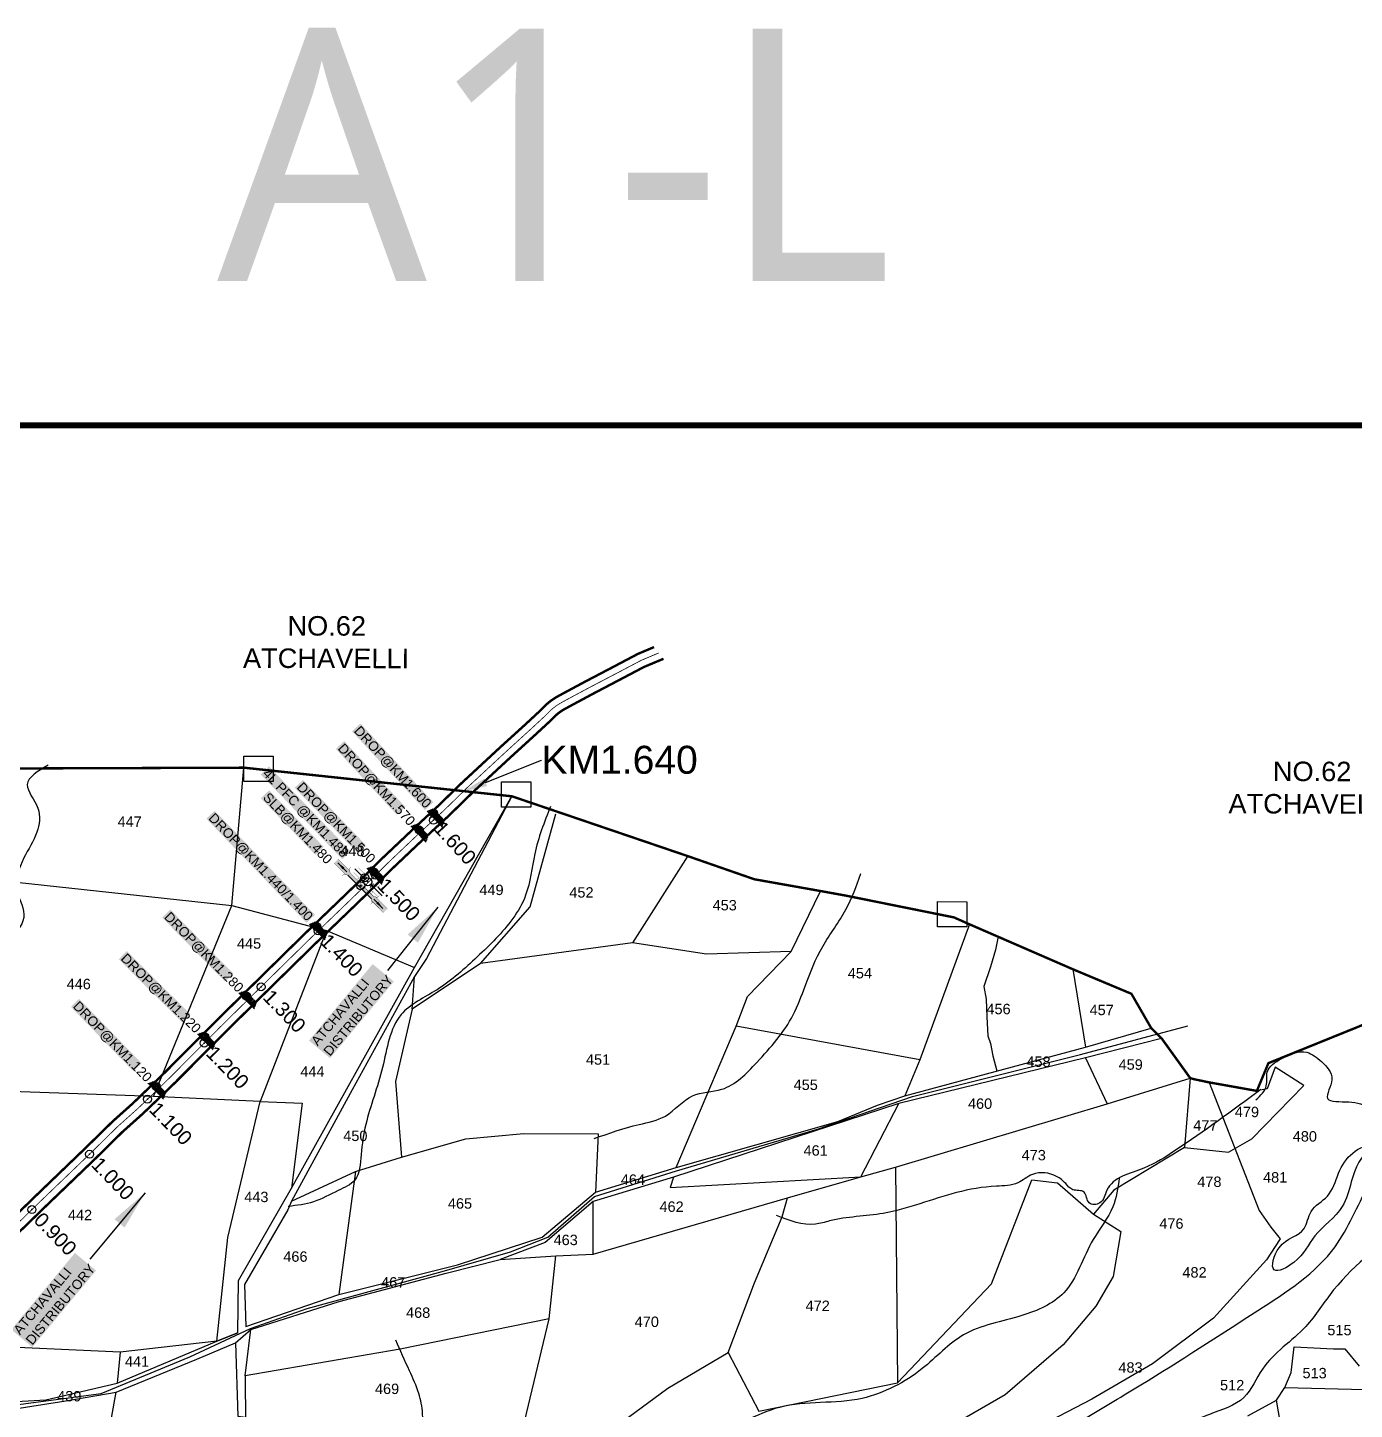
# Model space of a CAD drawing. Header units: inches. Extents: x 203305 to 209081, y 1595524 to 1601295.
# Drawn here: x 205336 to 206997, y 1599566 to 1601295 of the extents above; entities that cross this region are included whole.
import ezdxf
from ezdxf import colors
from ezdxf.entities.mleader import LeaderData, LeaderLine
from ezdxf.enums import TextEntityAlignment as Align
from ezdxf.math import Vec2, Vec3

# ---------------------------------------------------------------- set-up
doc = ezdxf.new("R2010")
doc.units = ezdxf.units.IN
doc.header["$LTSCALE"] = 15
doc.header["$MEASUREMENT"] = 0
doc.header["$PDMODE"] = 32
doc.header["$PDSIZE"] = 10
doc.linetypes.add('ACAD_ISO02W100', pattern=[15, 12, -3])
doc.linetypes.add('HIDDEN2', pattern=[0.1875, 0.125, -0.0625])
for name, color, linetype in [('BOUNDRY STONES', 240, 'Continuous'), ('CADAS', 1, 'Continuous'), ('CANAL1', 7, 'Continuous'), ('CSMark', 72, 'Continuous'), ('PLOTS', 7, 'Continuous'), ('PLOTS NO', 7, 'Continuous'), ('RE REMARKS', 7, 'Continuous'), ('ROADS', 1, 'Continuous'), ('STREAMS', 4, 'Continuous'), ('STRUCTURE', 5, 'Continuous'), ('TEXT', 1, 'Continuous'), ('text2', 7, 'Continuous'), ('VILLAGE BOUNDRY', 5, 'Continuous'), ('VILLAGE STONES', 240, 'Continuous')]:
    doc.layers.add(name, color=color, linetype=linetype)
doc.styles.get("Standard").update_dxf_attribs({"font": 'arial.ttf'})
doc.styles.add('TMS', font='trebuc.ttf')
doc.dimstyles.get("Standard").update_dxf_attribs({"dimtxt": 0.18, "dimasz": 0.18, "dimexe": 0.18, "dimexo": 0.0625, "dimgap": 0.09, "dimtad": 0, "dimtih": 1, "dimtoh": 1, "dimdec": 4, "dimzin": 0, "dimdsep": 46, "dimtxsty": 'Standard', "dimcen": 0.09, "dimadec": 0, "dimazin": 0, "dimtfac": 1, "dimtdec": 4, "dimtofl": 0, "dimtmove": 0, "dimatfit": 3, "dimfxl": 1, "dimtolj": 1, "dimtzin": 0, "dimarcsym": 0})

# ---------------------------------------------------------------- blocks, each defined once
blk = doc.blocks.new('DROP')
h = blk.add_hatch()
h.set_pattern_fill('ANSI31', color=1, scale=10, angle=45)
h.set_pattern_definition([(90, (-324.4107, -25.7687), (-1.25, 0), [])])
h.paths.add_polyline_path([(-9.9, -4.3), (-13.8, 4.1), (13.8, 4.1), (10.2, -4.3)])
at = {"layer": 'STRUCTURE', "color": 5, "const_width": 0.49}
blk.add_lwpolyline([(-9.9, -4.3), (-13.8, 4.1), (13.8, 4.1), (10.2, -4.3), (-9.9, -4.3)], dxfattribs=at)
at = {"layer": 'STRUCTURE', "color": 5}
blk.add_circle((0, 0), 1.33, dxfattribs=at)
blk = doc.blocks.new('1INLET')
at = {"layer": 'STRUCTURE', "color": 190}
for points, const_width in [([(9.4, 10.1), (9.4, 7.3), (5.2, 4.5), (0, 4.5), (0, 4.5), (0, 4.5), (-5.2, 4.5), (-9.4, 7.3), (-9.4, 10.1)], 0.35), ([(0, -4.5), (0, 4.5)], 1.75), ([(7.3, 5.9), (22.7, 5.9)], 0.35), ([(-9.4, -10.1), (-9.4, -7.3), (-5.2, -4.5), (0, -4.5), (5.2, -4.5), (9.4, -7.3), (9.4, -10.1)], 0.35), ([(7.3, -5.9), (22.7, -5.9)], 0.35)]:
    blk.add_lwpolyline(points, dxfattribs=dict(at, const_width=const_width))
at = {"layer": 'STRUCTURE', "color": 0}
blk.add_circle((0, 0), 1.31, dxfattribs=at)
blk.add_leader([(26, 0.1), (5.6, 0)], dimstyle='Standard', override={"dimasz": 8, "dimgap": 0.09, "dimtad": 0}, dxfattribs=at)
blk = doc.blocks.new('1SLB')
at = {"layer": 'STRUCTURE'}
h = blk.add_hatch(dxfattribs=at)
h.set_pattern_fill('DOTS', color=6, scale=14, angle=320.3722, style=0)
h.set_pattern_definition([(320.372247934, (-538945.0768, -1194857.3203), (0.89503691186, 0.39489261377), [0, -0.875])])
h.paths.add_polyline_path([(-43.8, 3.5), (-43.8, -3.5), (-23.1, -3.5), (-21, -2.1), (21, -2.1), (23.1, -3.5), (43.8, -3.5), (43.8, 3.5), (23.1, 3.5), (21, 2.1), (-21, 2.1), (-23.1, 3.5)])
at = {"layer": 'STRUCTURE', "color": 6, "linetype": 'ACAD_ISO02W100', "ltscale": 0.5, "const_width": 0.35}
for points in [[(-43.8, 3.5), (-23.1, 3.5)], [(23.1, 3.5), (43.8, 3.5)], [(-43.8, -3.5), (-23.1, -3.5)], [(23.1, -3.5), (43.8, -3.5)]]:
    blk.add_lwpolyline(points, dxfattribs=at)
at = {"layer": 'STRUCTURE', "color": 6, "const_width": 0.44}
for points in [[(-25.2, 7.7), (-25.2, 4.9), (-21, 2.1), (21, 2.1), (25.2, 4.9), (25.2, 7.7)], [(-25.2, -7.7), (-25.2, -4.9), (-21, -2.1), (21, -2.1), (25.2, -4.9), (25.2, -7.7)]]:
    blk.add_lwpolyline(points, dxfattribs=at)
at = {"layer": 'STRUCTURE', "color": 6}
blk.add_lwpolyline([(-21, -2.1), (21, -2.1)], dxfattribs=at)
blk.add_lwpolyline([(-21, -2.1), (21, -2.1)], dxfattribs=at)
at = {"layer": 'STRUCTURE', "color": 0}
blk.add_circle((0, 0), 0.871, dxfattribs=at)
for points in [[(-40.8, 0), (-24.8, 0)], [(39.6, -0.2), (23.5, -0.2)]]:
    blk.add_leader(points, dimstyle='Standard', override={"dimasz": 10, "dimgap": 0.09, "dimtad": 0}, dxfattribs=at)

msp = doc.modelspace()

# ---------------------------------------------------------------- linework, layer by layer
at = {"color": 5, "const_width": 7.28}
msp.add_lwpolyline([(203308.2, 1600797.1), (209077.4, 1600797.1), (209077.4, 1595528), (203308.2, 1595528)], close=True, dxfattribs=at)
at = {"layer": 'BOUNDRY STONES'}
for points in [[(205606.8, 1600383.2), (205643.4, 1600383.1), (205643.4, 1600351.5), (205606.7, 1600351.6)], [(205929.2, 1600351.2), (205965.9, 1600351.1), (205965.8, 1600319.5), (205929.2, 1600319.6)], [(206474.9, 1600201.2), (206511.5, 1600201.1), (206511.5, 1600169.5), (206474.8, 1600169.6)]]:
    msp.add_lwpolyline(points, close=True, dxfattribs=at)
at = {"layer": 'CANAL1', "color": 200, "const_width": 3}
for points in [[(205291.5, 1599779.8), (205346.4, 1599833.2), (205408.1, 1599892.5), (205442.5, 1599926.2), (205468.1, 1599949.1), (205486.6, 1599966.9), (205507.9, 1599987.5), (205537.3, 1600017), (205570.7, 1600050.6), (205609.4, 1600088.7), (205683, 1600161), (205736.4, 1600212.3), (205749.8, 1600225.3), (205780.2, 1600255.6), (205815.7, 1600289.2), (205850.5, 1600321.5), (205878.9, 1600349.2), (205880.5, 1600350.7), (205927.9, 1600394.6), (205959.5, 1600423.3), (205976.3, 1600438.9), (205984.7, 1600447.4), (205991.3, 1600452.8), (205997.2, 1600456.7), (206007.1, 1600462.1), (206034.9, 1600477), (206069.3, 1600495), (206099.8, 1600511.1), (206120.2, 1600519.7)], [(205304, 1599766.9), (205358.9, 1599820.2), (205420.7, 1599879.5), (205454.8, 1599913.1), (205480.3, 1599935.9), (205499.1, 1599953.9), (205520.6, 1599974.7), (205550.1, 1600004.3), (205583.4, 1600037.8), (205622, 1600075.9), (205695.6, 1600148.1), (205748.9, 1600199.4), (205762.4, 1600212.5), (205792.7, 1600242.7), (205828, 1600276.1), (205862.9, 1600308.4), (205891.5, 1600336.3), (205892.9, 1600337.7), (205940.1, 1600381.4), (205971.6, 1600410.1), (205988.8, 1600426), (205996.8, 1600434), (206002, 1600438.2), (206006.5, 1600441.2), (206015.7, 1600446.2), (206043.4, 1600461.1), (206077.7, 1600479.1), (206107.5, 1600494.8), (206130.2, 1600504.3), (206132, 1600505)]]:
    msp.add_lwpolyline(points, dxfattribs=at)
at = {"layer": 'CANAL1', "color": 1, "linetype": 'HIDDEN2', "ltscale": 4, "const_width": 1}
msp.add_lwpolyline([(205297.7, 1599773.3), (205352.6, 1599826.7), (205414.4, 1599886), (205448.6, 1599919.6), (205474.2, 1599942.5), (205492.9, 1599960.4), (205514.2, 1599981.1), (205543.7, 1600010.7), (205577, 1600044.2), (205615.7, 1600082.3), (205689.3, 1600154.5), (205742.6, 1600205.8), (205756.1, 1600218.9), (205786.5, 1600249.1), (205821.9, 1600282.7), (205856.7, 1600314.9), (205885.2, 1600342.7), (205886.7, 1600344.2), (205934, 1600388), (205965.5, 1600416.7), (205982.6, 1600432.5), (205990.8, 1600440.7), (205996.6, 1600445.5), (206001.9, 1600448.9), (206011.4, 1600454.2), (206039.1, 1600469), (206073.5, 1600487), (206103.7, 1600502.9), (206126.1, 1600512.4)], dxfattribs=at)
at = {"layer": 'PLOTS'}
for points in [[(205493.5, 1599957.3), (205591.7, 1600196.5), (205606.9, 1600368.8)], [(205189.9, 1599580.5), (205277.4, 1599573.2), (205358.8, 1599578), (205448.1, 1599598.8), (205572.8, 1599651.1), (205599, 1599661.8), (205600, 1599727.2), (205666.5, 1599842.7), (205820.5, 1600118.8), (205942.3, 1600333)], [(205942.3, 1600333), (205835.2, 1600129.9), (205820.2, 1600107.7), (205742.3, 1599965.6), (205666.4, 1599826.4), (205661.8, 1599815.4), (205607.5, 1599722.2), (205609.3, 1599669.5), (205725.5, 1599709.7), (205874.3, 1599746.7), (205980.3, 1599781.3), (206046.9, 1599837.7), (206148, 1599868.6), (206350, 1599926), (206399.9, 1599946.5), (206434.2, 1599958.3), (206660.1, 1600019.1), (206742.4, 1600042.9)], [(205903.1, 1600123.6), (205964.9, 1600194.7), (205997.1, 1600311)], [(206162.3, 1600258.6), (206093.2, 1600149.8)], [(205271.6, 1600231.1), (205591.7, 1600196.5), (205710.1, 1600165.1), (205820.5, 1600118.8)], [(206148, 1599868.6), (206223.1, 1600045.2), (206237.1, 1600082.6), (206291.8, 1600139), (206328.4, 1600214.5)], [(206514.8, 1600172.9), (206452.9, 1600003.2), (206434.2, 1599958.3)], [(205710.1, 1600165.1), (205627, 1599951)], [(206291.8, 1600139), (206185.9, 1600135.5), (206093.2, 1600149.8), (205903.1, 1600123.6), (205817.6, 1600066.7), (205796.6, 1599976.2), (205804, 1599881.6)], [(206644.1, 1600116.7), (206660.1, 1600019.1)], [(205817.6, 1600066.7), (205820.2, 1600107.7)], [(206755.4, 1600030.1), (206660, 1600005.8), (206426.6, 1599948.8), (206144.3, 1599856.6), (206044.1, 1599826.2), (205983.7, 1599774.6), (205927.5, 1599753.3)], [(206452.9, 1600003.2), (206223.1, 1600045.2)], [(206660, 1600005.8), (206687.2, 1599948.1)], [(205278.7, 1599217.8), (205362.3, 1599241.7), (205497.3, 1599271.5), (205573.4, 1599307.3), (205581.8, 1599299.8), (205668.3, 1599328.5), (205776.9, 1599345.2), (205815, 1599355.8), (205885, 1599391.9), (205908.7, 1599385.6), (205932.7, 1599441.4), (205946.3, 1599501.5), (205988.9, 1599679.1), (205997.4, 1599757.9), (206043.8, 1599760.2), (206287.3, 1599830.5), (206379.1, 1599856.9), (206422.3, 1599869), (206687.2, 1599948.1), (206791.2, 1599980.4)], [(206791.2, 1599980.4), (206784.2, 1599893.6), (206839.2, 1599887.7), (206868.5, 1599904.6), (206933.3, 1599971.3), (206897.7, 1599994), (206887.3, 1599967.2), (206874.6, 1599964.4)], [(205572.8, 1599651.1), (205586.8, 1599780.9), (205627, 1599951), (205493.5, 1599957.3), (205220.5, 1599966.9)], [(205627, 1599951), (205679.9, 1599949), (205666.5, 1599842.7)], [(206144.3, 1599856.6), (206140.5, 1599843.6), (206379.1, 1599856.9), (206426.6, 1599948.8)], [(205666.4, 1599826.4), (205746.5, 1599863.6), (205804, 1599881.6), (205884.5, 1599904.5), (205957.2, 1599911.2), (206050.3, 1599910.6), (206046.9, 1599837.7)], [(206784.2, 1599893.6), (206695.5, 1599840.3), (206670, 1599810.3)], [(205746.5, 1599863.6), (205725.5, 1599709.7)], [(206422.3, 1599869), (206425, 1599599.2)], [(206212.8, 1599636.9), (206251.2, 1599563.6), (206425, 1599599.2), (206542.4, 1599723.1), (206592.8, 1599853.2), (206624.9, 1599849.3), (206670, 1599810.3), (206704.5, 1599788.6), (206694.8, 1599732.3), (206673.1, 1599695), (206632.2, 1599646.6), (206559.5, 1599584), (206382, 1599481.5), (206121.5, 1599414.3), (206115.2, 1599419.5), (205950.3, 1599371.5), (205935, 1599387.5), (205929.3, 1599406.4), (205958.7, 1599496.9), (205946.3, 1599501.5)], [(205932.7, 1599441.4), (206137.4, 1599592.5), (206212.8, 1599636.9), (206245.8, 1599724.4), (206280.5, 1599806.8), (206287.3, 1599830.5)], [(206043.8, 1599760.2), (206044.1, 1599826.2)], [(205191.5, 1599569.3), (205227.7, 1599567.1), (205282.5, 1599560.8), (205384, 1599576.5), (205447.1, 1599587.5), (205547.9, 1599628.7), (205596.4, 1599649.3), (205615.6, 1599665.8), (205725.9, 1599700.8), (205860.1, 1599736.2), (205927.5, 1599753.3), (205997.4, 1599757.9)], [(205988.9, 1599679.1), (205802.5, 1599641.3), (205608.5, 1599608), (205608.7, 1599549.1)], [(205599, 1599661.8), (205572.8, 1599651.1), (205452.1, 1599637.7), (205194.7, 1599649.2)], [(205596.4, 1599649.3), (205599.1, 1599557.6), (205786.3, 1599533.7), (205946.3, 1599501.5)], [(205608.5, 1599608), (205615.6, 1599665.8)], [(205452.1, 1599637.7), (205448.1, 1599598.8)], [(206863.3, 1599557.8), (206899.2, 1599577.5), (206909.5, 1599593.2), (206917.4, 1599611.9), (206921.1, 1599644.4), (206970.4, 1599641.7), (206984.9, 1599641.7), (207002.6, 1599619.9)], [(205412, 1599360.4), (205406.1, 1599433.7), (205429.7, 1599492.7), (205447.1, 1599587.5)], [(206909.5, 1599593.2), (207009.7, 1599590.7)], [(206861.1, 1599355.6), (206921.8, 1599354), (206918.5, 1599416.6), (206916, 1599442.2), (206908.7, 1599521.6), (206899.2, 1599577.5)]]:
    msp.add_lwpolyline(points, dxfattribs=at)
at = {"layer": 'ROADS'}
for points in [[(205295.9, 1599568.3), (205428.1, 1599585.7), (205539, 1599631.6), (205614.9, 1599667.1), (205686.1, 1599692.2), (205855, 1599738.6), (205940.6, 1599763), (205987, 1599781.4), (206045.6, 1599832.3), (206148.2, 1599864.2), (206324.7, 1599916.6), (206443.8, 1599957.6), (206653.7, 1600010.1), (206788, 1600045.8)], [(206814.7, 1599975.1), (206877.5, 1599814.8), (206892.1, 1599793.9), (206903.8, 1599779.5), (206886.5, 1599752.9), (206820.5, 1599680.1), (206743.9, 1599622.8), (206668, 1599578.9), (206543.7, 1599514.1), (206460.9, 1599483.2), (206404, 1599454.3)]]:
    msp.add_lwpolyline(points, dxfattribs=at)
at = {"layer": 'STREAMS'}
msp.add_lwpolyline([(206550.2, 1600155.4), (206547.5, 1600141), (206541.4, 1600119.5), (206532.7, 1600095), (206535.6, 1600079.1), (206536.7, 1600057.2), (206537.8, 1600033.4), (206541.2, 1600023.9), (206544.2, 1600008.4), (206549, 1599989.5)], dxfattribs=at)
for points in [[(205361.8, 1600371.9), (205335.7, 1600347.6), (205348.9, 1600318.1), (205347.7, 1600288.1), (205331.4, 1600255.8), (205323.2, 1600214.8), (205331.2, 1600181.2), (205316.1, 1600151.2), (205322.3, 1600100.9), (205310, 1600023.6), (205319.2, 1599985.5), (205313.8, 1599933.5), (205284.7, 1599837.6), (205260.9, 1599792.6), (205237, 1599742.4), (205209.6, 1599663.5), (205197.4, 1599636.9)], [(205990.4, 1600320.1), (205970.8, 1600261), (205959.4, 1600209.1), (205943.4, 1600180.2), (205898.9, 1600132.2), (205848.5, 1600091), (205803.5, 1600059.8), (205780.3, 1599993.7), (205759.4, 1599922.5), (205753.4, 1599884.7), (205745.6, 1599852.8), (205724.9, 1599839.8), (205694.1, 1599825.7), (205662.2, 1599819.9)], [(208182.9, 1600292.6), (208157.2, 1600260.1), (208117.2, 1600219.1), (208014.2, 1600123.5), (207904.3, 1600040.6), (207853.5, 1600024.8), (207774.4, 1600006.6), (207720.4, 1599981), (207642.6, 1599966.5), (207551.3, 1599943.5), (207477.7, 1599922.9), (207398.1, 1599939), (207304, 1599939.7), (207226.8, 1599934.4), (207160.6, 1599923.5), (207115.8, 1599915), (207086.9, 1599858.2), (207059.8, 1599806.8), (206970.7, 1599715.4), (206935.7, 1599669.6), (206881.6, 1599616.4), (206858.3, 1599581), (206815.3, 1599559.7), (206756.5, 1599534.1), (206690.9, 1599511), (206633.3, 1599495.9), (206562, 1599470.7), (206460.8, 1599436.1), (206394.6, 1599414.8), (206383.5, 1599374.5), (206379.8, 1599350.6), (206369.9, 1599313.3), (206335.5, 1599278.5), (206266.8, 1599248), (206195, 1599204.6), (206163.1, 1599190), (206115.8, 1599161.3), (206091.9, 1599132), (206082, 1599091), (206078.2, 1599044.5), (206063.4, 1599017), (206037, 1598987.4), (206031.3, 1598936.6), (206041.1, 1598909.6), (206028.1, 1598870.5), (206009.7, 1598843), (205991.8, 1598789.8), (205974.6, 1598771.4), (205947.6, 1598773.3), (205921.9, 1598769.7), (205887.9, 1598721.1), (205876.2, 1598681.4), (205866.9, 1598641.6), (205841.1, 1598619.6), (205819.1, 1598629.5), (205786.6, 1598608.7), (205765.1, 1598588), (205718.5, 1598563.6), (205673.6, 1598560.3), (205614.7, 1598499.3), (205576.7, 1598489.6), (205542.9, 1598473.1)], [(203972.7, 1598365.9), (204022.7, 1598368.2), (204062.4, 1598389.4), (204121, 1598402.1), (204164.3, 1598419), (204245.5, 1598437.7), (204326.7, 1598461.3), (204363.4, 1598511.8), (204433.9, 1598606.4), (204471.9, 1598690.4), (204509.3, 1598773.2), (204534.5, 1598834.9), (204568.8, 1598890.3), (204602.5, 1598931.7), (204669.7, 1598986.4), (204726.7, 1599017), (204798.2, 1599071.7), (204872, 1599095.9), (204955, 1599104.2), (205055.7, 1599115), (205131.3, 1599106.8), (205208, 1599125.2), (205275.8, 1599182.3), (205322.3, 1599207.8), (205358.9, 1599230.3), (205430.9, 1599241.1), (205512.1, 1599259.8), (205603.6, 1599273.5), (205676.2, 1599283.7), (205732.4, 1599301.9), (205836.5, 1599347.5), (205929.8, 1599349.8), (206011.6, 1599373.3), (206122.6, 1599390.7), (206205.7, 1599413.7), (206302.7, 1599431.1), (206366.2, 1599446.8), (206445.9, 1599468.1), (206583.9, 1599511.1), (206662.1, 1599556), (206729.3, 1599596.6), (206876, 1599689.8), (206972.6, 1599769.4), (207014.2, 1599846.1), (207071.3, 1599926.7), (207095.8, 1599952.8), (207151.3, 1599980.7), (207234.4, 1600006.7), (207325.3, 1600018.7), (207399.1, 1600019.1), (207452.8, 1600019.6), (207498.6, 1600045.1), (207624, 1600076.7), (207713.8, 1600120.4), (207782.8, 1600164.1), (207825.6, 1600189), (207911.1, 1600227.2), (207942.2, 1600245.4), (208007, 1600269), (208022.9, 1600283.6)], [(206045.1, 1599904.8), (206101.3, 1599922.4), (206134.4, 1599933), (206168.2, 1599958.3), (206204.9, 1599966.5), (206248.7, 1600000), (206294.3, 1600059.6), (206309.2, 1600095.6), (206331.2, 1600145.1), (206360.3, 1600191.3), (206378.8, 1600236.2)], [(206873.5, 1599953.3), (206886.4, 1599970.8), (206887.6, 1599987.9), (206905.2, 1600004.6), (206937.1, 1600012.7), (206955.4, 1600001), (206968.6, 1599978.8), (206963.1, 1599955.1), (206989.6, 1599950.7), (207016.8, 1599943.3), (207033.9, 1599935.8), (207056.1, 1599930.7), (207073.6, 1599925.2)], [(206879.6, 1599966), (206772.5, 1599889.8), (206733.3, 1599867.9), (206686.9, 1599840.1), (206678, 1599824.2), (206664.9, 1599824.2), (206658.4, 1599837.8), (206644.2, 1599840.8), (206635.3, 1599848.6), (206624, 1599857.5), (206593.8, 1599860), (206575.4, 1599849.3), (206548.6, 1599845.2), (206498.7, 1599837.1), (206406.7, 1599811.2), (206339.9, 1599801.7), (206322.1, 1599797.6), (206273.5, 1599808.4)], [(207042.4, 1599894.4), (207018.2, 1599891.7), (206992.8, 1599850.5), (206981.5, 1599819.8), (206947.1, 1599782.9), (206920.9, 1599749.9), (206896.4, 1599740.6), (206902.3, 1599768.2), (206933.9, 1599792.3), (206942.5, 1599813.7), (206962.8, 1599832.7), (206976.9, 1599861.4), (206994.5, 1599886.7), (207022.2, 1599899.9)], [(206702.3, 1599855.5), (206694.4, 1599819.4), (206669.7, 1599778.5), (206632.9, 1599711.8), (206580.4, 1599683.3), (206507.6, 1599659.1), (206455.7, 1599616.9), (206420.5, 1599594.4), (206380.5, 1599579.6), (206277.3, 1599568.5), (206190.2, 1599539), (206147.3, 1599533.7), (206116.8, 1599505.2), (206068.3, 1599476.5), (205991.9, 1599424.9), (205957.9, 1599405.3), (205917.9, 1599389.9), (205888.1, 1599406.1), (205898.4, 1599444.2), (205905.6, 1599465), (205905, 1599481.7), (205878.8, 1599499), (205837.2, 1599518.8), (205830.5, 1599560.7), (205825.8, 1599585.7), (205814, 1599614.3), (205796.8, 1599652.5)]]:
    msp.add_spline(points, degree=3, dxfattribs=at)
at = {"layer": 'text2', "color": 2, "linetype": 'Continuous'}
for p in [(205844, 1600312, 20), (205826, 1600291, 19), (205770, 1600238, 18), (205753, 1600221, 15), (205758, 1600231, 17), (205762, 1600226, 16), (205698, 1600170, 14), (205610, 1600083, 13), (205558, 1600032, 12), (205497, 1599970, 11)]:
    msp.add_point(p, dxfattribs=at)
at = {"layer": 'text2', "color": 3, "linetype": 'Continuous'}
for p in [(205844, 1600303.1), (205771.5, 1600234.2), (205699.8, 1600164.6), (205628.3, 1600094.6), (205557.2, 1600024.3), (205486.1, 1599954), (205413.6, 1599885.2), (205341.5, 1599815.9)]:
    msp.add_point(p, dxfattribs=at)
at = {"layer": 'VILLAGE BOUNDRY', "const_width": 3}
msp.add_lwpolyline([(205315, 1600367.8), (205606.9, 1600368.8), (205942.3, 1600333), (206162.8, 1600258), (206245.6, 1600229.2), (206328.4, 1600214.5), (206359.8, 1600208.8), (206495.4, 1600181.5), (206514.8, 1600172.9), (206644.1, 1600116.7), (206717.6, 1600085.9), (206742.4, 1600042.9), (206755.4, 1600030.1), (206791.2, 1599980.4), (206796.6, 1599978.9), (206814.7, 1599975.1), (206874.6, 1599964.4), (206889, 1599999.1), (207027.3, 1600055.1)], dxfattribs=at)

# ---------------------------------------------------------------- block references
at = {"layer": 'text2', "color": 3, "linetype": 'Continuous'}
for name, p, rotation in [('DROP', (205848.2, 1600307.1), 133.0715238244201), ('DROP', (205827.9, 1600288.2), 133.0715238244201), ('1SLB', (205753, 1600221, 15), 314.8087204341906), ('DROP', (205772.7, 1600235.4), 133.0715238244201), ('DROP', (205701.1, 1600165.9), 134.3702293052605), ('DROP', (205612.9, 1600079.5), 134.3702293052605), ('DROP', (205561.1, 1600028.2), 134.3702293052605), ('DROP', (205499.3, 1599966.6), 133.6881416701032)]:
    msp.add_blockref(name, p, dxfattribs=dict(at, rotation=rotation))
at = {"layer": 'text2', "color": 3, "linetype": 'Continuous', "xscale": 0.7, "yscale": 0.7, "zscale": 0.7}
for p, rotation in [((205758.4, 1600229.6), 135.1650678253397), ((205766.9, 1600221.1), 315.1650678253397)]:
    msp.add_blockref('1INLET', p, dxfattribs=dict(at, rotation=rotation))

# ---------------------------------------------------------------- texts
at = {"layer": 'CADAS', "color": 2, "style": 'TMS'}
msp.add_text('A1-L', height=315.69, dxfattribs=at).set_placement((205573.3, 1600977.7))
at = {"layer": 'CSMark', "color": 1}
for s, rotation, p in [('1.600', 312.8332, (205849.8, 1600297.9)), ('1.500', 314.1922, (205778.9, 1600226.4)), ('1.400', 314.1922, (205707.2, 1600156.7)), ('1.300', 314.1922, (205635.7, 1600086.8)), ('1.200', 314.1922, (205564.6, 1600016.4)), ('1.100', 314.1922, (205493.5, 1599946.1)), ('1.000', 314.1922, (205421, 1599877.3)), ('0.900', 314.1922, (205348.9, 1599808))]:
    msp.add_text(s, height=18, rotation=rotation, dxfattribs=at).set_placement(p, align=Align.MIDDLE_LEFT)
at = {"layer": 'PLOTS NO'}
for s, p in [('447', (205448.6, 1600294.8)), ('448', (205727.5, 1600258.2)), ('449', (205901.5, 1600209.5)), ('452', (206014.1, 1600206.3)), ('453', (206193.4, 1600190.3)), ('445', (205598.1, 1600142.4)), ('454', (206362.6, 1600105.2)), ('446', (205384.9, 1600091.7)), ('456', (206536.1, 1600060.4)), ('457', (206665.2, 1600059.2)), ('444', (205677.4, 1599982.1)), ('451', (206034.9, 1599997.2)), ('458', (206586.1, 1599994.5)), ('459', (206701.5, 1599990.9)), ('455', (206294.8, 1599965.6)), ('460', (206513, 1599942)), ('479', (206847, 1599931.6)), ('477', (206795, 1599914.8)), ('450', (205731.1, 1599901.7)), ('480', (206919.5, 1599901.1)), ('461', (206307.2, 1599883.4)), ('473', (206580.2, 1599877.6)), ('464', (206078.5, 1599846.9)), ('478', (206800, 1599844.3)), ('481', (206882.3, 1599849.8)), ('443', (205607.2, 1599825.3)), ('465', (205862.1, 1599817.1)), ('462', (206126.9, 1599813.1)), ('442', (205386.5, 1599802.7)), ('476', (206752.5, 1599792)), ('463', (205994.4, 1599771.5)), ('466', (205656.1, 1599750.7)), ('482', (206781.4, 1599730.9)), ('467', (205778.5, 1599718.4)), ('472', (206309.8, 1599689.1)), ('468', (205809.7, 1599680.5)), ('470', (206095.9, 1599669.1)), ('515', (206962.8, 1599658.7)), ('441', (205457.9, 1599619.4)), ('483', (206701.3, 1599611.9)), ('513', (206931.7, 1599604.9)), ('469', (205770.8, 1599585.2)), ('512', (206828.5, 1599589.8)), ('439', (205373.1, 1599576))]:
    msp.add_text(s, height=13, rotation=359.8583, dxfattribs=at).set_placement(p)
at = {"layer": 'STRUCTURE', "color": 5, "char_height": 12, "attachment_point": 1, "bg_fill": 1, "box_fill_scale": 1.1, "bg_fill_color": 7, "bg_fill_true_color": 16777215, "bg_fill_transparency": 0}
for s, insert, width, rotation in [('DROP@KM1.600', (205752.6, 1600422.4), 131.866, 312.8332), ('DROP@KM1.570', (205732.3, 1600400.4), 109.998, 312.8332), ('4L PFC @KM1.488', (205638.1, 1600368.7), 144.988, 313.9052), ('SLB@KM1.480', (205638.4, 1600338.9), 95.966, 313.9052), ('DROP@KM1.500', (205680.8, 1600351.9), 109.889, 313.9052), ('DROP@KM1.440/1.400', (205570.2, 1600313.3), 178.475, 313.9052), ('DROP@KM1.280', (205514.7, 1600189.6), 109.943, 314.5194), ('DROP@KM1.220', (205460.3, 1600137.6), 109.998, 315.181), ('{\\C1;ATCHAVALLI DISTRIBUTORY }', (205689.9, 1600027.5), 122.238, 50.2364), ('DROP@KM1.120', (205400.6, 1600077.9), 109.943, 314.1356), ('{\\C1;ATCHAVALLI DISTRIBUTORY }', (205317.3, 1599666), 122.238, 50.2364)]:
    msp.add_mtext(s, dxfattribs=dict(at, insert=insert, width=width, rotation=rotation))
at = {"layer": 'TEXT', "char_height": 24.357, "attachment_point": 1, "rotation": 359.8583}
for s, insert, width in [('\\pi64.92127;NO.62 \\P\\pi9.42095;ATCHAVELLI', (205596.4, 1600558.7), 223.797), ('\\pi57.05376;NO.62 \\P\\pi1.55344;ATCHAVELLI', (206837.6, 1600376.6), 208.062)]:
    msp.add_mtext(s, dxfattribs=dict(at, insert=insert, width=width))

# ---------------------------------------------------------------- leaders
at = {"layer": 'RE REMARKS', "color": 1}
for points in [[(205849.4, 1600194.1), (205786.4, 1600115.1)], [(205483.1, 1599837), (205413.8, 1599753.7)]]:
    msp.add_leader(points, dimstyle='Standard', override={"dimasz": 50}, dxfattribs=at)
at = {"layer": 'VILLAGE STONES', "color": 1}
ml = msp.add_multileader_mtext('Standard', dxfattribs=at)
ml.set_content('KM1.640', color=1)
ml.set_leader_properties()
ml.build(insert=Vec2(0, 0))
ml.multileader.update_dxf_attribs({"dogleg_length": 0.36, "arrow_head_size": 30})
ctx = ml.context
ctx.base_point, ctx.char_height, ctx.arrow_head_size, ctx.landing_gap_size, ctx.plane_origin = Vec3(205979.1, 1600378.4), 35, 30, 0.09, Vec3(206493.2, 1600608.7)
notes = []
notes.append((ctx, [(0, (1, 1, 0), (205979.1, 1600378.4), (1, 0), 1.396927018504357e-11, [(0, [(205881.4, 1600339.2)], 0, [])])]))
ctx.mtext.insert, ctx.mtext.flow_direction = Vec3(205979.2, 1600396.2), 5
for ctx, leaders in notes:
    for number, flags, end, landing, length, lines in leaders:
        leader = LeaderData()
        leader.index, (leader.has_last_leader_line, leader.has_dogleg_vector, leader.attachment_direction) = number, flags
        leader.last_leader_point, leader.dogleg_vector, leader.dogleg_length = Vec3(end), Vec3(landing), length
        for number, points, colour, breaks in lines:
            line = LeaderLine()
            line.index, line.vertices, line.color, line.breaks = number, Vec3.list(points), colors.encode_raw_color(colour), breaks
            leader.lines.append(line)
        ctx.leaders.append(leader)

doc.saveas('drawing.dxf')
